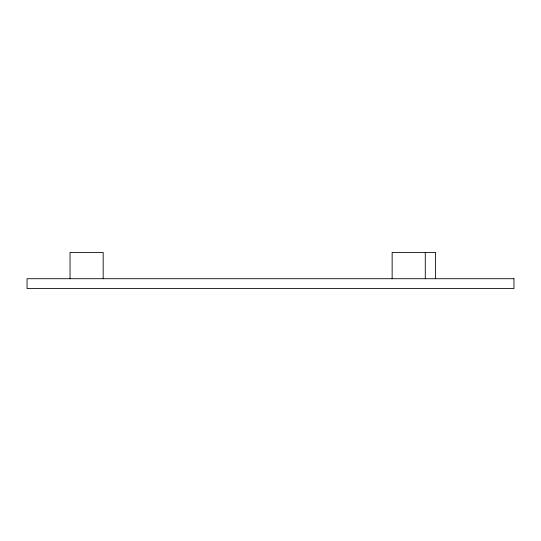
<?xml version="1.0" encoding="UTF-8"?>
<svg xmlns="http://www.w3.org/2000/svg" width="541" height="541" viewBox="0 0 541 541"><rect width="100%" height="100%" fill="white"/><g stroke="black" fill="none" stroke-linecap="round" stroke-linejoin="round"><path stroke-width="0.81" d="M435.532 278.716L435.532 252.424L392.144 252.424L392.144 278.716M425.28 252.424L425.28 278.716M103.175 278.716L103.175 252.424L70.039 252.424L70.039 278.716M513.95 278.716L27.05 278.716L27.05 288.576L513.95 288.576L513.95 278.716"/></g></svg>
